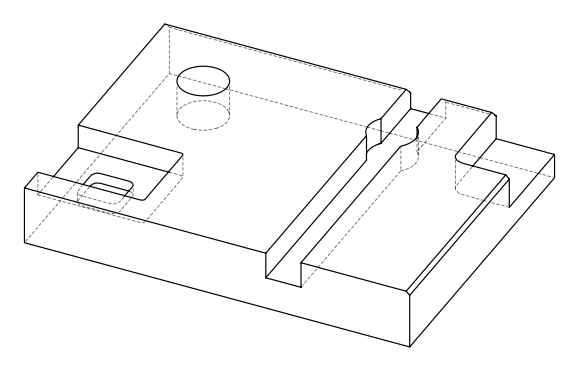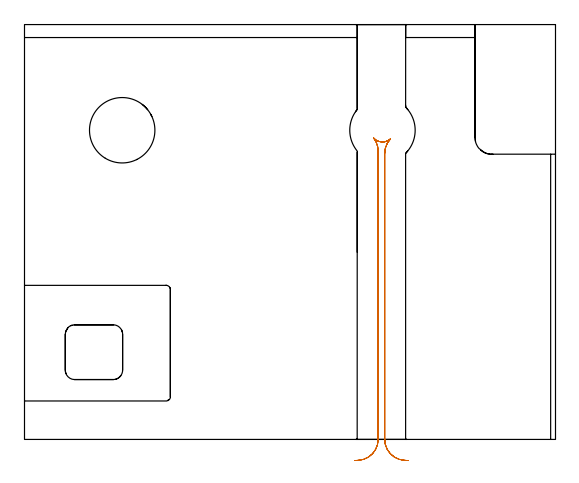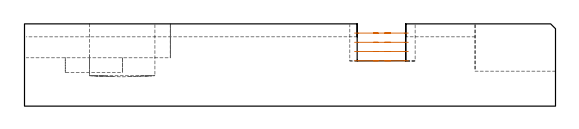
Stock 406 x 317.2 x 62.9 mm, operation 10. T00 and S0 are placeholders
(PLAN: 10 operations, 5 tool changes, 150.6 min)
(1 INDEXABLE_INSERT_DRILL_BLIND_HOLE_FROM_SOLID | STEP1POCKET | NXT0302_038 | 0.17 min | 78341 mm3)
(2 INDEXABLE_INSERT_DRILL_BLIND_HOLE_FROM_SOLID_1 | STEP1POCKET_1 | NXT0302_038 | 0.13 min | 56159 mm3)
(3 AREA_MILL | FG_CHAMFER_SURFACE | UGT0205_001 | 8.35 min | 12759 mm3)
(4 AREA_MILL_1 | FG_CHAMFER_SURFACE_1 | UGT0205_001 | 3.64 min | 1510 mm3)
(5 AREA_MILL_2 | FG_CHAMFER_SURFACE_2 | UGT0205_001 | 1.91 min | 3179 mm3)
(6 MILL_CORNER_NOTCH_RECTANGULAR | CORNER_NOTCH_RECTANGULAR | UGT0201_094 | Follow Part, ap 5, ae 75% | 9.45 min | 219098 mm3)
(7 MILL_RECTANGULAR_POCKET | POCKET_RECTANGULAR_STRAIGHT | NXT0201_011 | Follow Part, ap 3, ae 75% | 5.96 min | 66523 mm3)
(8 MILL_SLOT | SLOT_PARTIAL_RECTANGULAR | NXT0201_008 | Follow Part, ap 1.5, ae 75% | 114.4 min | 208871 mm3)
(9 MILL_RECTANGULAR_SLOT | SLOT_RECTANGULAR | UGT0201_004 | Follow Part, ap 8, ae 75% | 2.24 min | 60318 mm3)
(10 MILL_RECTANGULAR_SLOT_1 | SLOT_RECTANGULAR_1 | UGT0201_004 | Follow Part, ap 8, ae 75% | 4.31 min | 223266 mm3)
(TOOL NXT0302_038 | Index. Insert Drill 50mm [880-D5000L50-04] | D50 PA176 FL200 Z2)
(TOOL UGT0205_001 | Chamfer Mill 20 x 3 x 45 deg. | D20 FL50 Z2)
(TOOL UGT0201_094 | End mill 20 mm | D20 FL38 Z4)
(TOOL NXT0201_011 | ENDMILL 12mm [2P460-1200-NA 1630] | D12 FL38 Z6)
(TOOL NXT0201_008 | ENDMILL 6mm [2P460-0600-NA 1630] | D6 FL26 Z6)
(TOOL UGT0201_004 | End Mill 32 mm | D32 FL53 Z6)
(OP 10 MILL_RECTANGULAR_SLOT_1)
G17 G21 G94 G90
T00 M6
G54
G17 G0 G90 X293.415 Y-16.154 S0 M3
G43 Z72.9 H0
Z55.85
G94 G1 X290.421 Y-15.97 F250.
G2 X275.4 Y0. R16. F500.
G1 Y218.745
G2 X279.835 Y229.801 R16.
G1 X279.828 Y229.809
G2 X266.972 Y230.422 R9.
G1 X266.965 Y230.415
G2 X270.4 Y220.509 R16.
G1 Y0.
G2 X255.379 Y-15.97 R16.
G1 X252.385 Y-16.154 F250.
G0 X293.415 Z48.8
G1 X290.421 Y-15.97
G2 X275.4 Y0. R16. F500.
G1 Y218.745
G2 X279.835 Y229.801 R16.
G1 X279.828 Y229.809
G2 X266.972 Y230.422 R9.
G1 X266.965 Y230.415
G2 X270.4 Y220.509 R16.
G1 Y0.
G2 X255.379 Y-15.97 R16.
G1 X252.385 Y-16.154 F250.
G0 X293.415 Z41.75
G1 X290.421 Y-15.97
G2 X275.4 Y0. R16. F500.
G1 Y218.745
G2 X279.835 Y229.801 R16.
G1 X279.828 Y229.809
G2 X266.972 Y230.422 R9.
G1 X266.965 Y230.415
G2 X270.4 Y220.509 R16.
G1 Y0.
G2 X255.379 Y-15.97 R16.
G1 X252.385 Y-16.154 F250.
G0 X293.415 Z34.7
G1 X290.421 Y-15.97
G2 X275.4 Y0. R16. F500.
G1 Y218.745
G2 X279.835 Y229.801 R16.
G1 X279.828 Y229.809
G2 X266.972 Y230.422 R9.
G1 X266.965 Y230.415
G2 X270.4 Y220.509 R16.
G1 Y0.
G2 X255.379 Y-15.97 R16.
G1 X252.385 Y-16.154 F250.
G0 Z72.9
M5
M2
